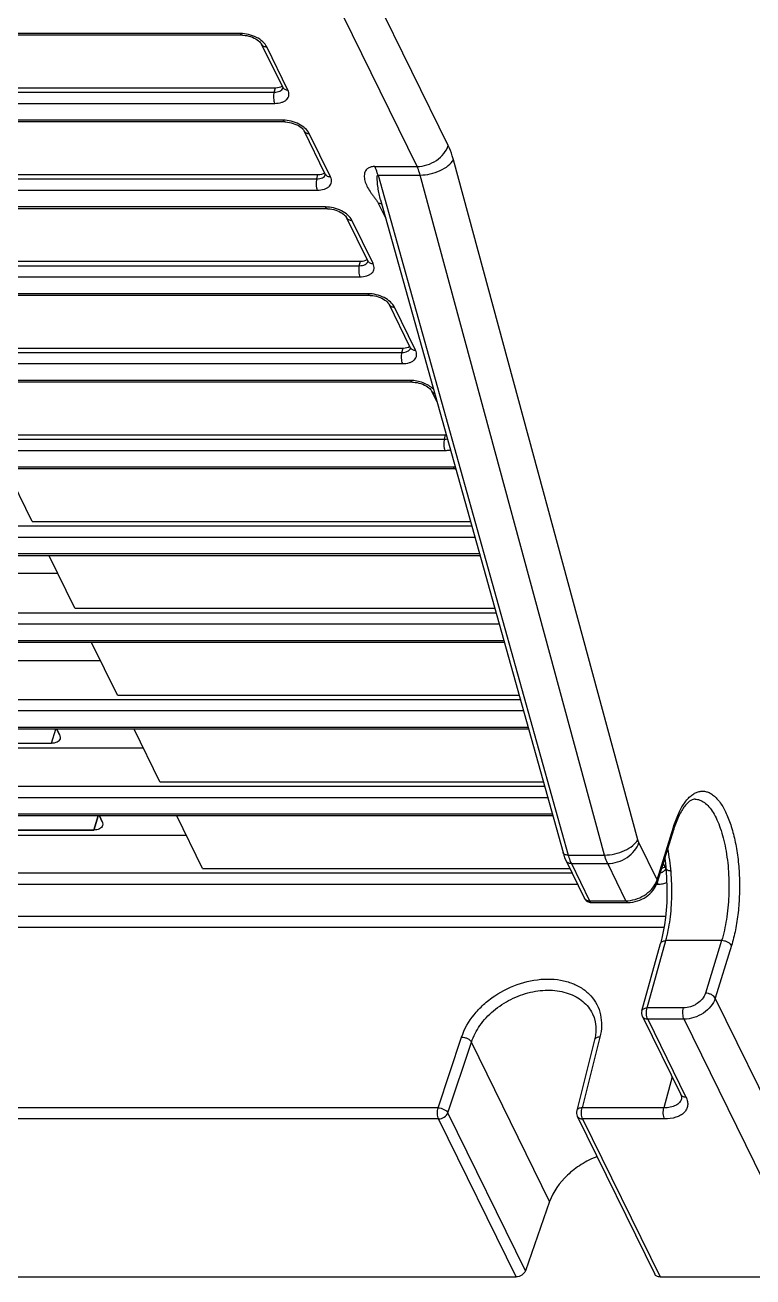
# Model space of a CAD drawing. Header units: millimetres. Extents: x 179 to 1020, y 292 to 886.
# Drawn here: x 827.8 to 845.89, y 493.83 to 524.92 of the extents above; entities that cross this region are included whole.
import ezdxf

# ---------------------------------------------------------------- set-up
doc = ezdxf.new("R2010")
doc.units = ezdxf.units.MM
for name, color, linetype in [('VF-51-F001SOLIDLINE', 7, 'Continuous'), ('VF-51-H002SOLIDLINE', 7, 'Continuous'), ('VF-51-P002SOLIDLINE', 7, 'Continuous')]:
    doc.layers.add(name, color=color, linetype=linetype)

msp = doc.modelspace()

# ---------------------------------------------------------------- linework, layer by layer
at = {"layer": 'VF-51-F001SOLIDLINE', "linetype": 'Continuous'}
for p, q in [((828.451, 507.083), (828.559, 507.431)), ((828.656, 507.29), (828.587, 507.431)), ((809.014, 507.048), (828.451, 507.083)), ((829.509, 504.928), (829.617, 505.276)), ((829.713, 505.135), (829.644, 505.276)), ((810.044, 504.893), (829.509, 504.928))]:
    msp.add_line(p, q, dxfattribs=at)
for points, knots in [([(828.656, 507.29), (828.66, 507.282), (828.673, 507.251), (828.675, 507.215), (828.667, 507.191)], [0, 0, 0, 0, 0.273242, 1, 1, 1, 1]), ([(828.667, 507.191), (828.657, 507.157), (828.587, 507.093), (828.5, 507.083), (828.451, 507.083)], [0, 0, 0, 0, 0.426575, 1, 1, 1, 1]), ([(829.725, 505.037), (829.714, 505.002), (829.644, 504.938), (829.557, 504.928), (829.509, 504.928)], [0, 0, 0, 0, 0.426575, 1, 1, 1, 1]), ([(829.713, 505.135), (829.717, 505.127), (829.73, 505.096), (829.732, 505.06), (829.725, 505.037)], [0, 0, 0, 0, 0.273242, 1, 1, 1, 1])]:
    msp.add_open_spline(points, degree=3, knots=knots, dxfattribs=at)
at = {"layer": 'VF-51-H002SOLIDLINE', "linetype": 'Continuous'}
for p, q in [((828.451, 507.083), (828.559, 507.431)), ((828.587, 507.431), (828.656, 507.29)), ((828.451, 507.083), (810.351, 507.051)), ((829.617, 505.276), (829.509, 504.928)), ((829.644, 505.276), (829.713, 505.135)), ((829.509, 504.928), (810.044, 504.893))]:
    msp.add_line(p, q, dxfattribs=at)
for points, knots in [([(828.656, 507.29), (828.66, 507.282), (828.673, 507.251), (828.675, 507.215), (828.667, 507.191)], [0, 0, 0, 0, 0.273242, 1, 1, 1, 1]), ([(828.667, 507.191), (828.657, 507.157), (828.587, 507.093), (828.5, 507.083), (828.451, 507.083)], [0, 0, 0, 0, 0.426575, 1, 1, 1, 1]), ([(829.725, 505.037), (829.714, 505.002), (829.644, 504.938), (829.557, 504.928), (829.509, 504.928)], [0, 0, 0, 0, 0.426575, 1, 1, 1, 1]), ([(829.713, 505.135), (829.717, 505.127), (829.73, 505.096), (829.732, 505.06), (829.725, 505.037)], [0, 0, 0, 0, 0.273242, 1, 1, 1, 1])]:
    msp.add_open_spline(points, degree=3, knots=knots, dxfattribs=at)
at = {"layer": 'VF-51-P002SOLIDLINE', "linetype": 'Continuous'}
for p, q in [((838.314, 521.931), (826.46, 546.087)), ((837.539, 521.409), (825.685, 545.564)), ((833.15, 524.714), (799.691, 524.714)), ((833.199, 524.671), (799.74, 524.671)), ((834.2, 523.378), (833.673, 524.451)), ((834.331, 523.309), (833.804, 524.382)), ((800.53, 523.256), (833.989, 523.256)), ((822.69, 523.365), (834.019, 523.365)), ((833.989, 523.256), (834.019, 523.365)), ((800.544, 522.978), (834.002, 522.978)), ((834.208, 522.559), (800.749, 522.559)), ((834.256, 522.516), (800.797, 522.516)), ((835.257, 521.223), (834.731, 522.296)), ((835.388, 521.154), (834.862, 522.228)), ((843.026, 504.687), (838.443, 521.579)), ((823.748, 521.21), (835.077, 521.21)), ((835.047, 521.101), (835.077, 521.21)), ((836.491, 521.409), (837.539, 521.409)), ((836.569, 521.198), (837.616, 521.198)), ((836.569, 521.198), (841.294, 504.306)), ((842.199, 504.306), (837.616, 521.198)), ((801.588, 521.101), (835.047, 521.101)), ((801.601, 520.823), (835.06, 520.823)), ((836.629, 520.581), (841.166, 504.367)), ((835.265, 520.404), (801.806, 520.404)), ((835.314, 520.361), (801.855, 520.361)), ((836.751, 520.146), (836.581, 520.493)), ((836.315, 519.068), (835.788, 520.141)), ((836.446, 518.999), (835.919, 520.073)), ((824.805, 519.055), (836.134, 519.055)), ((836.104, 518.946), (836.134, 519.055)), ((802.645, 518.946), (836.104, 518.946)), ((802.658, 518.668), (836.117, 518.668)), ((836.323, 518.249), (802.864, 518.249)), ((836.371, 518.206), (802.912, 518.206)), ((837.372, 516.913), (836.846, 517.986)), ((837.503, 516.844), (836.977, 517.918)), ((825.863, 516.9), (837.192, 516.9)), ((837.161, 516.791), (837.192, 516.9)), ((803.703, 516.791), (837.161, 516.791)), ((803.716, 516.513), (837.175, 516.513)), ((837.38, 516.094), (803.921, 516.094)), ((837.429, 516.051), (803.97, 516.051)), ((838.031, 515.571), (837.903, 515.831)), ((826.92, 514.745), (838.249, 514.745)), ((838.219, 514.636), (838.249, 514.745)), ((804.76, 514.636), (838.219, 514.636)), ((804.773, 514.358), (838.232, 514.358)), ((838.438, 513.939), (804.976, 513.939)), ((838.486, 513.896), (805.024, 513.896)), ((827.978, 512.59), (827.337, 513.896)), ((838.486, 513.896), (838.5, 513.896)), ((827.978, 512.59), (838.865, 512.59)), ((805.814, 512.481), (838.895, 512.481)), ((805.828, 512.203), (838.973, 512.203)), ((839.09, 511.784), (806.036, 511.784)), ((839.102, 511.741), (806.085, 511.741)), ((829.035, 510.435), (828.394, 511.741)), ((807.187, 511.307), (828.607, 511.307)), ((806.875, 510.326), (839.498, 510.326)), ((829.035, 510.435), (839.468, 510.435)), ((806.888, 510.048), (839.576, 510.048)), ((839.693, 509.63), (807.094, 509.63)), ((839.705, 509.586), (807.142, 509.586)), ((830.093, 508.28), (829.452, 509.586)), ((808.24, 509.138), (829.672, 509.138)), ((807.932, 508.172), (840.101, 508.172)), ((830.093, 508.28), (840.071, 508.28)), ((807.946, 507.893), (840.179, 507.893)), ((840.296, 507.475), (808.151, 507.475)), ((840.308, 507.431), (808.2, 507.431)), ((831.15, 506.125), (830.509, 507.431)), ((809.293, 506.969), (830.736, 506.969)), ((808.99, 506.017), (840.704, 506.017)), ((831.15, 506.125), (840.674, 506.125)), ((809.003, 505.738), (840.782, 505.738)), ((840.899, 505.32), (809.209, 505.32)), ((840.911, 505.276), (809.257, 505.276)), ((832.207, 503.97), (831.567, 505.276)), ((810.346, 504.799), (831.801, 504.799)), ((843.505, 503.693), (843.909, 504.998)), ((843.512, 503.634), (843.916, 504.939)), ((843.505, 503.693), (843.052, 504.617)), ((841.241, 504.163), (841.695, 503.239)), ((841.294, 504.306), (842.199, 504.306)), ((841.373, 504.095), (842.277, 504.095)), ((841.373, 504.095), (841.826, 503.17)), ((842.73, 503.17), (842.277, 504.095)), ((843.717, 503.984), (843.658, 504.105)), ((810.047, 503.862), (841.389, 503.862)), ((832.207, 503.97), (841.336, 503.97)), ((843.717, 503.983), (843.72, 503.977)), ((810.061, 503.583), (841.526, 503.583)), ((843.493, 503.583), (843.52, 503.583)), ((841.826, 503.17), (842.73, 503.17)), ((841.874, 503.127), (842.778, 503.127)), ((809.828, 502.791), (843.716, 502.791)), ((809.842, 502.514), (843.678, 502.514)), ((843.126, 500.438), (843.591, 502.11)), ((843.257, 500.509), (843.722, 502.18)), ((845.107, 502.18), (843.722, 502.18)), ((845.107, 502.18), (844.704, 500.875)), ((845.353, 502.056), (844.949, 500.75)), ((848.091, 494.348), (844.949, 500.75)), ((844.161, 500.509), (843.257, 500.509)), ((843.139, 500.297), (844.09, 498.358)), ((844.174, 500.228), (843.27, 500.228)), ((843.27, 500.228), (844.221, 498.289)), ((847.316, 493.826), (844.174, 500.228)), ((838.06, 498.028), (838.646, 499.786)), ((842.082, 499.786), (841.638, 498.028)), ((838.305, 497.902), (838.89, 499.66)), ((840.834, 495.699), (838.89, 499.66)), ((841.951, 499.714), (841.507, 497.957)), ((843.875, 498.796), (843.674, 498.028)), ((844.109, 498.253), (844.109, 498.253)), ((838.06, 498.028), (808.393, 498.028)), ((840.231, 493.977), (838.305, 497.902)), ((843.674, 498.028), (841.638, 498.028)), ((838.074, 497.751), (808.407, 497.751)), ((840, 493.826), (838.074, 497.751)), ((841.521, 497.819), (843.447, 493.894)), ((843.688, 497.751), (841.652, 497.751)), ((841.652, 497.751), (843.578, 493.826)), ((840.834, 495.699), (840.231, 493.977)), ((808.631, 493.826), (840, 493.826)), ((843.578, 493.826), (847.316, 493.826))]:
    msp.add_line(p, q, dxfattribs=at)
for points in [[(833.199, 524.671), (833.221, 524.67), (833.265, 524.667), (833.31, 524.66), (833.357, 524.65), (833.403, 524.636), (833.449, 524.62), (833.492, 524.601), (833.532, 524.58), (833.568, 524.558), (833.598, 524.535), (833.624, 524.513), (833.644, 524.492), (833.66, 524.473), (833.67, 524.457), (833.673, 524.451)], [(834.2, 523.378), (834.203, 523.371), (834.205, 523.363), (834.206, 523.362)], [(834.256, 522.516), (834.279, 522.515), (834.322, 522.512), (834.368, 522.505), (834.414, 522.495), (834.461, 522.481), (834.506, 522.465), (834.549, 522.446), (834.589, 522.425), (834.625, 522.403), (834.656, 522.38), (834.681, 522.358), (834.702, 522.337), (834.717, 522.318), (834.727, 522.302), (834.731, 522.296)], [(835.257, 521.223), (835.26, 521.216), (835.263, 521.208), (835.263, 521.207)], [(835.314, 520.361), (835.336, 520.36), (835.38, 520.357), (835.425, 520.35), (835.472, 520.34), (835.518, 520.326), (835.564, 520.31), (835.607, 520.291), (835.647, 520.27), (835.682, 520.248), (835.713, 520.225), (835.739, 520.203), (835.759, 520.182), (835.775, 520.163), (835.785, 520.147), (835.788, 520.141)], [(836.315, 519.068), (836.318, 519.061), (836.32, 519.054), (836.321, 519.052)], [(836.371, 518.206), (836.394, 518.205), (836.437, 518.202), (836.483, 518.195), (836.529, 518.185), (836.576, 518.172), (836.621, 518.155), (836.664, 518.136), (836.704, 518.115), (836.74, 518.093), (836.771, 518.07), (836.796, 518.048), (836.817, 518.027), (836.832, 518.008), (836.842, 517.992), (836.846, 517.986)], [(837.372, 516.913), (837.375, 516.907), (837.378, 516.899), (837.378, 516.897)], [(837.429, 516.051), (837.451, 516.05), (837.495, 516.047), (837.54, 516.04), (837.587, 516.03), (837.633, 516.017), (837.679, 516), (837.722, 515.981), (837.762, 515.96), (837.797, 515.938), (837.828, 515.915), (837.854, 515.893), (837.874, 515.872), (837.89, 515.853), (837.9, 515.838), (837.903, 515.831)], [(841.166, 504.367), (841.185, 504.302), (841.214, 504.224), (841.241, 504.163)], [(843.693, 504.219), (843.709, 504.098), (843.728, 503.907), (843.741, 503.713), (843.748, 503.518), (843.748, 503.323), (843.742, 503.129), (843.73, 502.939), (843.712, 502.753), (843.688, 502.575), (843.659, 502.404), (843.625, 502.243), (843.591, 502.11)], [(843.72, 503.977), (843.723, 503.969), (843.723, 503.967)], [(841.899, 500.365), (841.939, 500.267), (841.968, 500.161), (841.982, 500.05), (841.984, 499.935), (841.972, 499.818), (841.951, 499.714)], [(844.09, 498.358), (844.1, 498.336), (844.109, 498.307), (844.112, 498.282), (844.111, 498.261), (844.109, 498.253)]]:
    msp.add_lwpolyline(points, dxfattribs=at)
for centre, radius, start, end in [((834.1, 523.396), 0.11, 341.8772, 344.4193), ((835.158, 521.241), 0.11, 341.8772, 344.4193), ((836.215, 519.086), 0.11, 341.8772, 344.4193), ((837.272, 516.932), 0.11, 341.8772, 344.4193), ((838.437, 513.17), 0.769, 86.23, 89.955), ((846.834, 504.038), 3.055, 161.8046, 162.8327), ((843.811, 504.029), 0.104, 206.1598, 210.693), ((843.617, 504.002), 0.11, 342.1716, 342.7546), ((842.967, 503.862), 0.564, 336.1778, 337.1646), ((842.991, 503.852), 0.539, 337.1441, 342.7582), ((843.763, 503.695), 0.267, 196.6134, 199.7), ((841.874, 503.327), 0.2, 206.1386, 251.9466), ((841.875, 503.328), 0.201, 252.001, 269.9475), ((843.318, 500.385), 0.2, 164.4498, 206.1381), ((841.701, 497.908), 0.2, 165.826, 206.1381)]:
    msp.add_arc(centre, radius, start, end, dxfattribs=at)
for centre, start_param, end_param in [((833.917, 523.572), 5.207639, 5.864568), ((834.975, 521.417), 5.207639, 5.864568), ((836.032, 519.262), 5.207639, 5.864568), ((837.09, 517.107), 5.207639, 5.864568), ((838.147, 514.952), -1.075547, -1.033126), ((843.435, 504.178), 5.493076, 5.864568)]:
    msp.add_ellipse(centre, major_axis=(0.319, -0.098), ratio=0.572395, start_param=start_param, end_param=end_param, dxfattribs=at)
for points, knots in [([(833.804, 524.382), (833.781, 524.431), (833.702, 524.523), (833.544, 524.626), (833.355, 524.695), (833.218, 524.714), (833.15, 524.714)], [0, 0, 0, 0, 0.21145, 0.463343, 0.735288, 1, 1, 1, 1]), ([(833.199, 524.671), (833.194, 524.671), (833.185, 524.673), (833.172, 524.682), (833.16, 524.696), (833.154, 524.707), (833.15, 524.714)], [0, 0, 0, 0, 0.195442, 0.417918, 0.684046, 1, 1, 1, 1]), ([(833.673, 524.451), (833.678, 524.44), (833.693, 524.421), (833.736, 524.39), (833.777, 524.382), (833.804, 524.382)], [0, 0, 0, 0, 0.227727, 0.466834, 1, 1, 1, 1]), ([(834.2, 523.378), (834.205, 523.367), (834.22, 523.347), (834.262, 523.317), (834.303, 523.309), (834.331, 523.309)], [0, 0, 0, 0, 0.227726, 0.466836, 1, 1, 1, 1]), ([(833.989, 523.256), (833.982, 523.233), (833.974, 523.185), (833.972, 523.111), (833.98, 523.04), (833.993, 522.996), (834.002, 522.978)], [0, 0, 0, 0, 0.248713, 0.520582, 0.781525, 1, 1, 1, 1]), ([(833.989, 523.256), (834.015, 523.256), (834.063, 523.259), (834.129, 523.279), (834.179, 523.313), (834.2, 523.346), (834.205, 523.362)], [0, 0, 0, 0, 0.302913, 0.56861, 0.79677, 1, 1, 1, 1]), ([(834.002, 522.978), (834.062, 522.978), (834.148, 522.988), (834.247, 523.03), (834.303, 523.071), (834.341, 523.123), (834.359, 523.183), (834.356, 523.247), (834.341, 523.289), (834.331, 523.309)], [0, 0, 0, 0, 0.308852, 0.441709, 0.560273, 0.668314, 0.772526, 0.880889, 1, 1, 1, 1]), ([(834.862, 522.228), (834.838, 522.276), (834.76, 522.368), (834.602, 522.471), (834.412, 522.541), (834.275, 522.559), (834.208, 522.559)], [0, 0, 0, 0, 0.21145, 0.463343, 0.735288, 1, 1, 1, 1]), ([(834.256, 522.516), (834.252, 522.516), (834.242, 522.518), (834.23, 522.527), (834.218, 522.541), (834.211, 522.553), (834.208, 522.559)], [0, 0, 0, 0, 0.195442, 0.417918, 0.684046, 1, 1, 1, 1]), ([(834.731, 522.296), (834.736, 522.286), (834.75, 522.266), (834.793, 522.235), (834.834, 522.228), (834.862, 522.228)], [0, 0, 0, 0, 0.227727, 0.466834, 1, 1, 1, 1]), ([(837.539, 521.409), (837.622, 521.409), (837.793, 521.438), (838.024, 521.551), (838.21, 521.717), (838.292, 521.859), (838.314, 521.931)], [0, 0, 0, 0, 0.253189, 0.516158, 0.770109, 1, 1, 1, 1]), ([(838.443, 521.579), (838.434, 521.611), (838.399, 521.731), (838.354, 521.849), (838.314, 521.931)], [0, 0, 0, 0, 0.268937, 1, 1, 1, 1]), ([(837.616, 521.198), (837.7, 521.198), (837.871, 521.219), (838.109, 521.298), (838.309, 521.415), (838.411, 521.522), (838.443, 521.579)], [0, 0, 0, 0, 0.268146, 0.542708, 0.794047, 1, 1, 1, 1]), ([(835.047, 521.101), (835.072, 521.101), (835.121, 521.104), (835.187, 521.124), (835.237, 521.158), (835.257, 521.191), (835.262, 521.207)], [0, 0, 0, 0, 0.302913, 0.56861, 0.79677, 1, 1, 1, 1]), ([(835.257, 521.223), (835.263, 521.212), (835.277, 521.192), (835.32, 521.162), (835.361, 521.154), (835.388, 521.154)], [0, 0, 0, 0, 0.227726, 0.466836, 1, 1, 1, 1]), ([(836.491, 521.409), (836.46, 521.409), (836.403, 521.403), (836.327, 521.375), (836.273, 521.329), (836.241, 521.272), (836.227, 521.212), (836.224, 521.126), (836.25, 521.014), (836.309, 520.882), (836.378, 520.774), (836.441, 520.689), (836.491, 520.624), (836.54, 520.56), (836.569, 520.516), (836.581, 520.493)], [0, 0, 0, 0, 0.078068, 0.144998, 0.202425, 0.255023, 0.306826, 0.359825, 0.472217, 0.594767, 0.726637, 0.795322, 0.864963, 0.934174, 1, 1, 1, 1]), ([(836.569, 521.198), (836.563, 521.217), (836.542, 521.289), (836.515, 521.36), (836.491, 521.409)], [0, 0, 0, 0, 0.268926, 1, 1, 1, 1]), ([(836.629, 520.581), (836.616, 520.629), (836.599, 520.704), (836.582, 520.805), (836.57, 520.883), (836.561, 520.949), (836.555, 521.003), (836.552, 521.043), (836.549, 521.084), (836.548, 521.118), (836.549, 521.145), (836.55, 521.161), (836.552, 521.175), (836.555, 521.184), (836.558, 521.192), (836.563, 521.197), (836.567, 521.198), (836.569, 521.198)], [0, 0, 0, 0, 0.23816, 0.361492, 0.487247, 0.614849, 0.679128, 0.743579, 0.808063, 0.872415, 0.904471, 0.936312, 0.952077, 0.967667, 0.983087, 0.991047, 1, 1, 1, 1]), ([(837.616, 521.198), (837.611, 521.217), (837.59, 521.289), (837.563, 521.36), (837.539, 521.409)], [0, 0, 0, 0, 0.268926, 1, 1, 1, 1]), ([(835.047, 521.101), (835.04, 521.079), (835.031, 521.03), (835.029, 520.956), (835.038, 520.885), (835.051, 520.841), (835.06, 520.823)], [0, 0, 0, 0, 0.248713, 0.520582, 0.781525, 1, 1, 1, 1]), ([(835.06, 520.823), (835.119, 520.823), (835.205, 520.833), (835.304, 520.875), (835.36, 520.916), (835.399, 520.968), (835.417, 521.028), (835.414, 521.092), (835.399, 521.134), (835.388, 521.154)], [0, 0, 0, 0, 0.308852, 0.441709, 0.560273, 0.668314, 0.772526, 0.880889, 1, 1, 1, 1]), ([(835.919, 520.073), (835.896, 520.121), (835.817, 520.213), (835.659, 520.316), (835.469, 520.386), (835.333, 520.404), (835.265, 520.404)], [0, 0, 0, 0, 0.21145, 0.463343, 0.735288, 1, 1, 1, 1]), ([(835.314, 520.361), (835.309, 520.361), (835.3, 520.363), (835.287, 520.372), (835.275, 520.386), (835.269, 520.398), (835.265, 520.404)], [0, 0, 0, 0, 0.195442, 0.417918, 0.684046, 1, 1, 1, 1]), ([(836.659, 520.476), (836.653, 520.478), (836.628, 520.489), (836.601, 520.493), (836.581, 520.493)], [0, 0, 0, 0, 0.236736, 1, 1, 1, 1]), ([(835.788, 520.141), (835.793, 520.131), (835.808, 520.111), (835.85, 520.08), (835.892, 520.073), (835.919, 520.073)], [0, 0, 0, 0, 0.227727, 0.466834, 1, 1, 1, 1]), ([(836.104, 518.946), (836.13, 518.946), (836.178, 518.95), (836.244, 518.97), (836.294, 519.003), (836.315, 519.036), (836.32, 519.052)], [0, 0, 0, 0, 0.302913, 0.56861, 0.79677, 1, 1, 1, 1]), ([(836.315, 519.068), (836.32, 519.057), (836.335, 519.037), (836.377, 519.007), (836.418, 518.999), (836.446, 518.999)], [0, 0, 0, 0, 0.227726, 0.466836, 1, 1, 1, 1]), ([(836.104, 518.946), (836.097, 518.924), (836.089, 518.875), (836.087, 518.801), (836.095, 518.73), (836.108, 518.686), (836.117, 518.668)], [0, 0, 0, 0, 0.248713, 0.520582, 0.781525, 1, 1, 1, 1]), ([(836.117, 518.668), (836.177, 518.668), (836.262, 518.678), (836.362, 518.72), (836.418, 518.761), (836.456, 518.813), (836.474, 518.873), (836.471, 518.937), (836.456, 518.979), (836.446, 518.999)], [0, 0, 0, 0, 0.308852, 0.441709, 0.560273, 0.668314, 0.772526, 0.880889, 1, 1, 1, 1]), ([(836.977, 517.918), (836.953, 517.966), (836.875, 518.058), (836.717, 518.161), (836.527, 518.231), (836.39, 518.249), (836.323, 518.249)], [0, 0, 0, 0, 0.21145, 0.463343, 0.735288, 1, 1, 1, 1]), ([(836.371, 518.206), (836.367, 518.206), (836.357, 518.208), (836.344, 518.217), (836.333, 518.231), (836.326, 518.243), (836.323, 518.249)], [0, 0, 0, 0, 0.195442, 0.417918, 0.684046, 1, 1, 1, 1]), ([(836.846, 517.986), (836.851, 517.976), (836.865, 517.956), (836.908, 517.925), (836.949, 517.918), (836.977, 517.918)], [0, 0, 0, 0, 0.227727, 0.466834, 1, 1, 1, 1]), ([(837.161, 516.791), (837.187, 516.791), (837.236, 516.795), (837.301, 516.815), (837.352, 516.848), (837.372, 516.881), (837.377, 516.897)], [0, 0, 0, 0, 0.302913, 0.56861, 0.79677, 1, 1, 1, 1]), ([(837.175, 516.513), (837.234, 516.513), (837.32, 516.523), (837.419, 516.565), (837.475, 516.606), (837.514, 516.658), (837.532, 516.718), (837.528, 516.782), (837.513, 516.824), (837.503, 516.844)], [0, 0, 0, 0, 0.308852, 0.441709, 0.560273, 0.668314, 0.772526, 0.880889, 1, 1, 1, 1]), ([(837.372, 516.913), (837.377, 516.902), (837.392, 516.882), (837.435, 516.852), (837.476, 516.844), (837.503, 516.844)], [0, 0, 0, 0, 0.227726, 0.466836, 1, 1, 1, 1]), ([(837.161, 516.791), (837.155, 516.769), (837.146, 516.72), (837.144, 516.646), (837.153, 516.575), (837.166, 516.531), (837.175, 516.513)], [0, 0, 0, 0, 0.248713, 0.520582, 0.781525, 1, 1, 1, 1]), ([(837.944, 515.881), (837.909, 515.914), (837.828, 515.974), (837.689, 516.04), (837.537, 516.083), (837.432, 516.094), (837.38, 516.094)], [0, 0, 0, 0, 0.234417, 0.489149, 0.749573, 1, 1, 1, 1]), ([(837.429, 516.051), (837.424, 516.051), (837.415, 516.053), (837.402, 516.062), (837.39, 516.076), (837.384, 516.088), (837.38, 516.094)], [0, 0, 0, 0, 0.195442, 0.417918, 0.684046, 1, 1, 1, 1]), ([(837.903, 515.831), (837.91, 515.818), (837.93, 515.792), (837.959, 515.777), (837.974, 515.772)], [0, 0, 0, 0, 0.481206, 1, 1, 1, 1]), ([(838.219, 514.636), (838.212, 514.614), (838.204, 514.565), (838.202, 514.491), (838.21, 514.42), (838.223, 514.377), (838.232, 514.358)], [0, 0, 0, 0, 0.248713, 0.520582, 0.781525, 1, 1, 1, 1]), ([(838.219, 514.636), (838.225, 514.636), (838.249, 514.637), (838.273, 514.639), (838.291, 514.642)], [0, 0, 0, 0, 0.259443, 1, 1, 1, 1]), ([(838.232, 514.358), (838.244, 514.358), (838.289, 514.359), (838.334, 514.365), (838.367, 514.372)], [0, 0, 0, 0, 0.261429, 1, 1, 1, 1]), ([(838.486, 513.896), (838.482, 513.896), (838.472, 513.898), (838.459, 513.907), (838.448, 513.921), (838.441, 513.933), (838.438, 513.939)], [0, 0, 0, 0, 0.195442, 0.417918, 0.684046, 1, 1, 1, 1]), ([(843.909, 504.998), (843.944, 505.112), (844.02, 505.319), (844.146, 505.552), (844.259, 505.697), (844.344, 505.78), (844.432, 505.842), (844.523, 505.881), (844.615, 505.897), (844.708, 505.889), (844.8, 505.858), (844.889, 505.803), (844.974, 505.727), (845.09, 505.591), (845.219, 505.368), (845.345, 505.046), (845.445, 504.666), (845.515, 504.244), (845.552, 503.795), (845.555, 503.336), (845.524, 502.884), (845.459, 502.456), (845.392, 502.184), (845.353, 502.056)], [0, 0, 0, 0, 0.065811, 0.121775, 0.145953, 0.167699, 0.187288, 0.205192, 0.222097, 0.238853, 0.256336, 0.275298, 0.296283, 0.319627, 0.373875, 0.438113, 0.51109, 0.590827, 0.674887, 0.760574, 0.845099, 0.925738, 1, 1, 1, 1]), ([(844.447, 505.694), (844.431, 505.694), (844.395, 505.688), (844.338, 505.662), (844.273, 505.613), (844.203, 505.538), (844.13, 505.437), (844.029, 505.256), (843.969, 505.102), (843.932, 504.991)], [0, 0, 0, 0, 0.051663, 0.117237, 0.205183, 0.318185, 0.455903, 0.616804, 1, 1, 1, 1]), ([(844.447, 505.694), (844.486, 505.694), (844.571, 505.678), (844.689, 505.61), (844.8, 505.502), (844.903, 505.357), (844.997, 505.178), (845.081, 504.966), (845.152, 504.727), (845.231, 504.369), (845.289, 503.886), (845.296, 503.293), (845.241, 502.718), (845.16, 502.351), (845.107, 502.18)], [0, 0, 0, 0, 0.031171, 0.065463, 0.105069, 0.151103, 0.203869, 0.263135, 0.328303, 0.398516, 0.549727, 0.707222, 0.860614, 1, 1, 1, 1]), ([(843.909, 504.998), (843.914, 504.989), (843.92, 504.969), (843.919, 504.948), (843.916, 504.939)], [0, 0, 0, 0, 0.526002, 1, 1, 1, 1]), ([(842.199, 504.306), (842.283, 504.306), (842.454, 504.327), (842.693, 504.407), (842.892, 504.524), (842.995, 504.631), (843.026, 504.687)], [0, 0, 0, 0, 0.268146, 0.542708, 0.794047, 1, 1, 1, 1]), ([(842.277, 504.095), (842.36, 504.095), (842.531, 504.124), (842.762, 504.236), (842.948, 504.402), (843.03, 504.544), (843.052, 504.617)], [0, 0, 0, 0, 0.253189, 0.516158, 0.770109, 1, 1, 1, 1]), ([(843.052, 504.617), (843.049, 504.622), (843.039, 504.645), (843.031, 504.669), (843.026, 504.687)], [0, 0, 0, 0, 0.230568, 1, 1, 1, 1]), ([(843.722, 502.18), (843.769, 502.351), (843.839, 502.719), (843.88, 503.293), (843.861, 503.884), (843.808, 504.277), (843.77, 504.467)], [0, 0, 0, 0, 0.230572, 0.485343, 0.747662, 1, 1, 1, 1]), ([(841.294, 504.306), (841.279, 504.306), (841.249, 504.308), (841.21, 504.319), (841.18, 504.339), (841.168, 504.357), (841.166, 504.367)], [0, 0, 0, 0, 0.313055, 0.582787, 0.807118, 1, 1, 1, 1]), ([(841.373, 504.095), (841.345, 504.095), (841.304, 504.102), (841.261, 504.133), (841.247, 504.153), (841.241, 504.163)], [0, 0, 0, 0, 0.533163, 0.772274, 1, 1, 1, 1]), ([(841.294, 504.306), (841.3, 504.287), (841.321, 504.215), (841.348, 504.144), (841.373, 504.095)], [0, 0, 0, 0, 0.269052, 1, 1, 1, 1]), ([(842.277, 504.095), (842.269, 504.11), (842.238, 504.179), (842.214, 504.25), (842.199, 504.306)], [0, 0, 0, 0, 0.230568, 1, 1, 1, 1]), ([(843.585, 503.869), (843.602, 503.872), (843.634, 503.881), (843.675, 503.903), (843.706, 503.932), (843.719, 503.956), (843.722, 503.968)], [0, 0, 0, 0, 0.290555, 0.549994, 0.782817, 1, 1, 1, 1]), ([(843.721, 503.976), (843.727, 503.967), (843.742, 503.949), (843.783, 503.922), (843.822, 503.915), (843.848, 503.915)], [0, 0, 0, 0, 0.227661, 0.467556, 1, 1, 1, 1]), ([(842.73, 503.17), (842.807, 503.17), (842.966, 503.196), (843.184, 503.294), (843.366, 503.441), (843.454, 503.568), (843.483, 503.634)], [0, 0, 0, 0, 0.250263, 0.510727, 0.765308, 1, 1, 1, 1]), ([(842.778, 503.127), (842.858, 503.127), (843.019, 503.154), (843.237, 503.261), (843.413, 503.422), (843.49, 503.561), (843.512, 503.634)], [0, 0, 0, 0, 0.251515, 0.508374, 0.76003, 1, 1, 1, 1]), ([(843.505, 503.693), (843.51, 503.683), (843.517, 503.664), (843.515, 503.643), (843.512, 503.634)], [0, 0, 0, 0, 0.526002, 1, 1, 1, 1]), ([(843.511, 503.605), (843.512, 503.603), (843.514, 503.596), (843.517, 503.589), (843.52, 503.583)], [0, 0, 0, 0, 0.261338, 1, 1, 1, 1]), ([(843.52, 503.583), (843.561, 503.583), (843.638, 503.59), (843.712, 503.613), (843.745, 503.628)], [0, 0, 0, 0, 0.532142, 1, 1, 1, 1]), ([(841.695, 503.239), (841.7, 503.228), (841.715, 503.209), (841.757, 503.178), (841.799, 503.17), (841.826, 503.17)], [0, 0, 0, 0, 0.227727, 0.466834, 1, 1, 1, 1]), ([(841.826, 503.17), (841.829, 503.164), (841.836, 503.153), (841.848, 503.138), (841.86, 503.129), (841.87, 503.127), (841.874, 503.127)], [0, 0, 0, 0, 0.315953, 0.582082, 0.804558, 1, 1, 1, 1]), ([(842.73, 503.17), (842.733, 503.164), (842.74, 503.153), (842.751, 503.138), (842.764, 503.129), (842.774, 503.127), (842.778, 503.127)], [0, 0, 0, 0, 0.315953, 0.582082, 0.804558, 1, 1, 1, 1]), ([(843.591, 502.11), (843.593, 502.12), (843.605, 502.141), (843.636, 502.163), (843.676, 502.177), (843.706, 502.18), (843.722, 502.18)], [0, 0, 0, 0, 0.203161, 0.431497, 0.697392, 1, 1, 1, 1]), ([(845.353, 502.056), (845.344, 502.074), (845.314, 502.109), (845.255, 502.147), (845.184, 502.173), (845.133, 502.18), (845.107, 502.18)], [0, 0, 0, 0, 0.211453, 0.46335, 0.735296, 1, 1, 1, 1]), ([(838.646, 499.786), (838.713, 499.987), (838.881, 500.276), (839.188, 500.598), (839.559, 500.888), (840.09, 501.146), (840.664, 501.245), (841.101, 501.209), (841.396, 501.129), (841.654, 500.997), (841.864, 500.817), (842.018, 500.595), (842.109, 500.34), (842.133, 500.064), (842.106, 499.878), (842.082, 499.786)], [0, 0, 0, 0, 0.127165, 0.195684, 0.266263, 0.408754, 0.545728, 0.609997, 0.670684, 0.727906, 0.782355, 0.835261, 0.888188, 0.942696, 1, 1, 1, 1]), ([(838.89, 499.66), (838.939, 499.806), (839.091, 500.093), (839.432, 500.455), (839.863, 500.737), (840.346, 500.915), (840.836, 500.971), (841.225, 500.908), (841.492, 500.791), (841.661, 500.675), (841.8, 500.533), (841.87, 500.423), (841.899, 500.365)], [0, 0, 0, 0, 0.122877, 0.255692, 0.394051, 0.532019, 0.663757, 0.785178, 0.841852, 0.896076, 0.948493, 1, 1, 1, 1]), ([(844.704, 500.875), (844.672, 500.769), (844.568, 500.653), (844.42, 500.569), (844.309, 500.524), (844.22, 500.509), (844.161, 500.509)], [0, 0, 0, 0, 0.480049, 0.612715, 0.745278, 1, 1, 1, 1]), ([(844.949, 500.75), (844.927, 500.678), (844.846, 500.536), (844.659, 500.37), (844.428, 500.257), (844.257, 500.228), (844.174, 500.228)], [0, 0, 0, 0, 0.229891, 0.483842, 0.746811, 1, 1, 1, 1]), ([(844.949, 500.75), (844.94, 500.769), (844.911, 500.803), (844.852, 500.842), (844.781, 500.868), (844.729, 500.875), (844.704, 500.875)], [0, 0, 0, 0, 0.211453, 0.46335, 0.735296, 1, 1, 1, 1]), ([(843.126, 500.438), (843.129, 500.449), (843.14, 500.469), (843.171, 500.492), (843.211, 500.506), (843.241, 500.509), (843.257, 500.509)], [0, 0, 0, 0, 0.203161, 0.431499, 0.697394, 1, 1, 1, 1]), ([(843.27, 500.228), (843.261, 500.247), (843.247, 500.291), (843.239, 500.363), (843.241, 500.438), (843.25, 500.487), (843.257, 500.509)], [0, 0, 0, 0, 0.218999, 0.480661, 0.752604, 1, 1, 1, 1]), ([(844.174, 500.228), (844.165, 500.247), (844.151, 500.291), (844.143, 500.363), (844.145, 500.438), (844.154, 500.487), (844.161, 500.509)], [0, 0, 0, 0, 0.218999, 0.480661, 0.752604, 1, 1, 1, 1]), ([(843.27, 500.228), (843.242, 500.228), (843.201, 500.236), (843.158, 500.266), (843.144, 500.286), (843.139, 500.297)], [0, 0, 0, 0, 0.533166, 0.772273, 1, 1, 1, 1]), ([(838.646, 499.786), (838.671, 499.785), (838.722, 499.777), (838.792, 499.75), (838.851, 499.712), (838.881, 499.678), (838.89, 499.66)], [0, 0, 0, 0, 0.264491, 0.53753, 0.79015, 1, 1, 1, 1]), ([(842.082, 499.786), (842.066, 499.785), (842.036, 499.782), (841.995, 499.768), (841.965, 499.745), (841.953, 499.725), (841.951, 499.714)], [0, 0, 0, 0, 0.305734, 0.572933, 0.800084, 1, 1, 1, 1]), ([(844.109, 498.253), (844.105, 498.236), (844.092, 498.202), (844.048, 498.14), (843.961, 498.078), (843.827, 498.035), (843.727, 498.027), (843.674, 498.028)], [0, 0, 0, 0, 0.100556, 0.203995, 0.430665, 0.695963, 1, 1, 1, 1]), ([(844.221, 498.289), (844.238, 498.256), (844.262, 498.189), (844.268, 498.084), (844.238, 497.986), (844.176, 497.902), (844.085, 497.835), (843.923, 497.767), (843.784, 497.751), (843.688, 497.751)], [0, 0, 0, 0, 0.119104, 0.227469, 0.331679, 0.439719, 0.558283, 0.691141, 1, 1, 1, 1]), ([(844.221, 498.289), (844.194, 498.289), (844.153, 498.297), (844.11, 498.327), (844.095, 498.347), (844.09, 498.358)], [0, 0, 0, 0, 0.533163, 0.772274, 1, 1, 1, 1]), ([(838.074, 497.751), (838.065, 497.769), (838.052, 497.813), (838.043, 497.883), (838.045, 497.957), (838.054, 498.005), (838.06, 498.028)], [0, 0, 0, 0, 0.21822, 0.478808, 0.750639, 1, 1, 1, 1]), ([(838.06, 498.028), (838.085, 498.027), (838.136, 498.019), (838.207, 497.992), (838.266, 497.954), (838.296, 497.92), (838.305, 497.902)], [0, 0, 0, 0, 0.26449, 0.537529, 0.79015, 1, 1, 1, 1]), ([(838.074, 497.751), (838.099, 497.751), (838.149, 497.759), (838.236, 497.8), (838.29, 497.858), (838.305, 497.902)], [0, 0, 0, 0, 0.253829, 0.517655, 1, 1, 1, 1]), ([(841.638, 498.028), (841.622, 498.027), (841.592, 498.024), (841.551, 498.01), (841.521, 497.988), (841.509, 497.967), (841.507, 497.957)], [0, 0, 0, 0, 0.305731, 0.57293, 0.800084, 1, 1, 1, 1]), ([(841.652, 497.751), (841.643, 497.769), (841.63, 497.813), (841.621, 497.883), (841.623, 497.957), (841.632, 498.005), (841.638, 498.028)], [0, 0, 0, 0, 0.21822, 0.478808, 0.750639, 1, 1, 1, 1]), ([(843.688, 497.751), (843.679, 497.769), (843.665, 497.813), (843.657, 497.883), (843.659, 497.957), (843.667, 498.005), (843.674, 498.028)], [0, 0, 0, 0, 0.21822, 0.478808, 0.750639, 1, 1, 1, 1]), ([(841.521, 497.819), (841.526, 497.809), (841.541, 497.789), (841.583, 497.759), (841.625, 497.751), (841.652, 497.751)], [0, 0, 0, 0, 0.227727, 0.466834, 1, 1, 1, 1]), ([(842.014, 496.816), (841.876, 496.763), (841.613, 496.631), (841.171, 496.294), (840.921, 495.947), (840.834, 495.699)], [0, 0, 0, 0, 0.265212, 0.52572, 1, 1, 1, 1]), ([(840.231, 493.977), (840.216, 493.933), (840.163, 493.875), (840.075, 493.834), (840.025, 493.826), (840, 493.826)], [0, 0, 0, 0, 0.482345, 0.746171, 1, 1, 1, 1]), ([(843.578, 493.826), (843.551, 493.826), (843.51, 493.833), (843.467, 493.864), (843.452, 493.884), (843.447, 493.894)], [0, 0, 0, 0, 0.533166, 0.772273, 1, 1, 1, 1])]:
    msp.add_open_spline(points, degree=3, knots=knots, dxfattribs=at)

doc.saveas('drawing.dxf')
